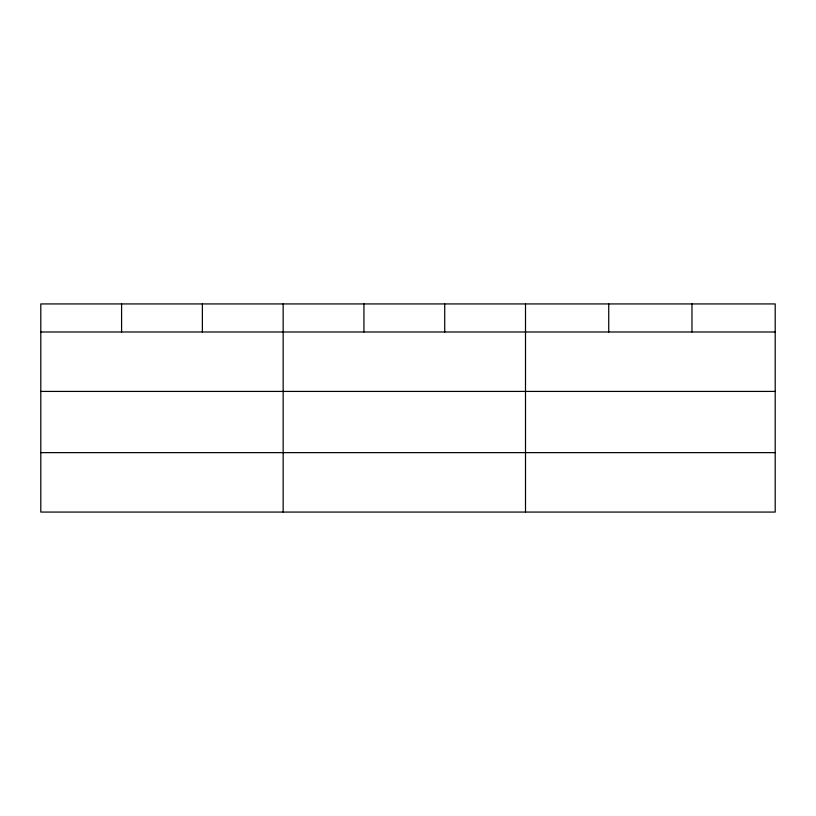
<?xml version="1.0" encoding="UTF-8"?>
<svg xmlns="http://www.w3.org/2000/svg" width="816" height="816" viewBox="0 0 816 816"><rect width="100%" height="100%" fill="white"/><g stroke="black" fill="none" stroke-linecap="round" stroke-linejoin="round"><path stroke-width="1.22" d="M775.2 391.415L775.2 303.929L40.8 303.929L40.8 512.071L775.2 512.071L775.2 391.415L40.8 391.415M40.8 331.99L775.2 331.99M40.8 452.635L775.2 452.635M691.968 303.929L691.968 331.99M608.736 303.929L608.736 331.99M525.504 303.929L525.504 512.071M444.72 303.929L444.72 331.99M363.936 303.929L363.936 331.99M283.152 303.929L283.152 512.071M202.368 303.929L202.368 331.99M121.584 303.929L121.584 331.99"/></g></svg>
